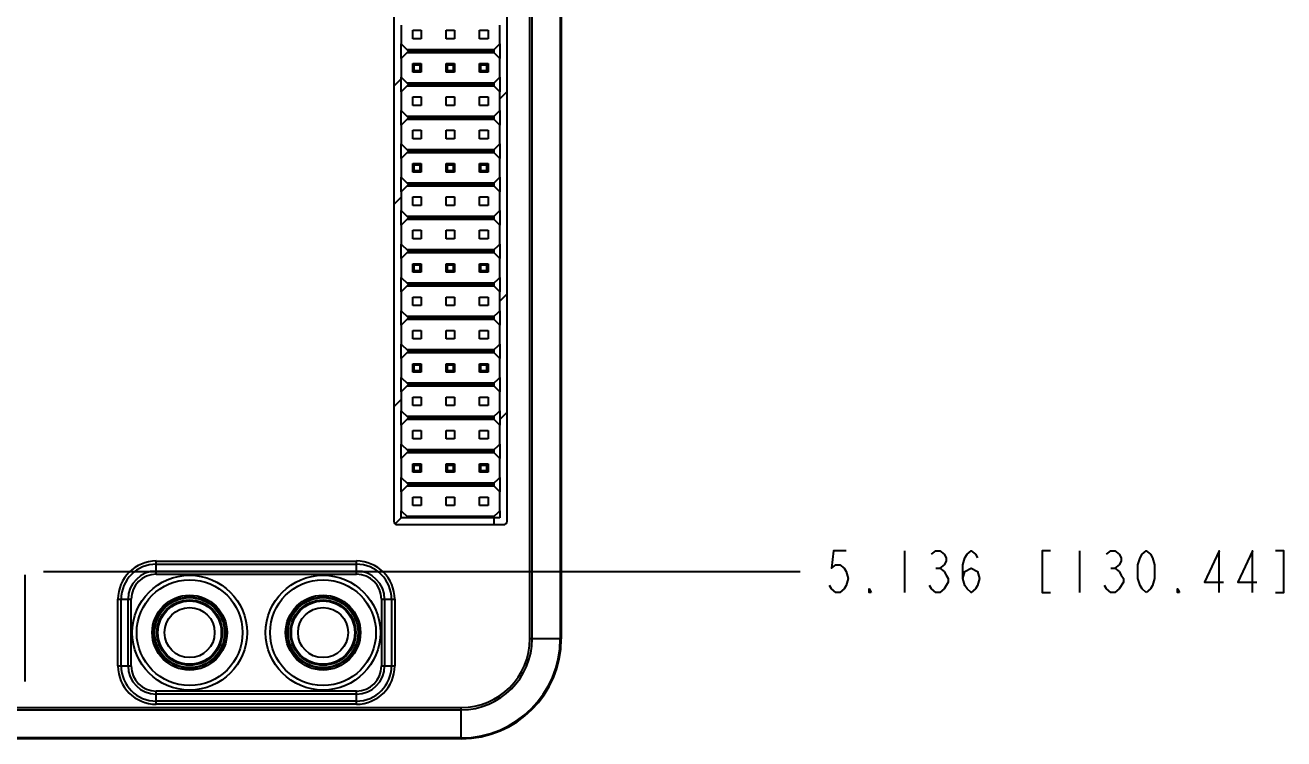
# Model space of a CAD drawing. Header units: inches. Extents: x 0 to 34, y 0 to 22.
# Drawn here: x 11.128 to 14.903, y 11.084 to 13.224 of the extents above; entities that cross this region are included whole.
import ezdxf

# ---------------------------------------------------------------- set-up
doc = ezdxf.new("R2010")
doc.units = ezdxf.units.IN
doc.header["$LTSCALE"] = 1.87
doc.header["$MEASUREMENT"] = 0
doc.layers.get('0').update_dxf_attribs({"linetype": 'CONTINUOUS'})
doc.layers.add('COSMETIC', color=7, linetype='CONTINUOUS')
doc.layers.add('DIMENSIONS', color=7, linetype='CONTINUOUS')
doc.styles.get("Standard").update_dxf_attribs({"font": 'txt', "width": 0.8})
doc.dimstyles.new('DIMSTYLE_2', dxfattribs={"dimtxt": 0.125, "dimasz": 0.18, "dimexe": 0.18, "dimexo": 0.0625, "dimgap": 0.09, "dimtad": 0, "dimtih": 1, "dimtoh": 1, "dimdec": 3, "dimzin": 4, "dimdsep": 46, "dimtxsty": 'STANDARD', "dimblk": '_FILLED', "dimblk1": '_FILLED', "dimblk2": '_FILLED', "dimcen": 0.09, "dimadec": 0, "dimazin": 0, "dimtp": 0.001, "dimtm": 0.001, "dimtfac": 1, "dimtdec": 3, "dimtofl": 0, "dimtmove": 0, "dimatfit": 3, "dimldrblk": '_FILLED', "dimfxl": 1, "dimtolj": 1, "dimtzin": 4, "dimarcsym": 0})

# ---------------------------------------------------------------- blocks, each defined once
blk = doc.blocks.new('*D15')
at = {"layer": 'DIMENSIONS', "color": 2, "linetype": 'CONTINUOUS'}
blk.add_line((11.1829, 11.5852), (13.4526, 11.5852), dxfattribs=at)
blk = doc.blocks.new('_FILLED')
at = {"color": 0, "linetype": 'BYBLOCK'}
blk.add_solid([(0, 0), (-1, 0.174), (-1, -0.174)], dxfattribs=at)

msp = doc.modelspace()

# ---------------------------------------------------------------- linework, layer by layer
at = {"color": 7, "linetype": 'CONTINUOUS'}
for p, q in [((12.6414, 11.3837), (12.6414, 14.8998)), ((12.6485, 11.3837), (12.6485, 14.8998)), ((12.7326, 14.8998), (12.7326, 11.3837)), ((12.7356, 14.8998), (12.7356, 11.3837)), ((12.2338, 14.7562), (12.2338, 11.7362)), ((12.5731, 11.7362), (12.5731, 14.7562)), ((12.2558, 13.2246), (12.2558, 13.1679)), ((12.5511, 13.1679), (12.5511, 13.2246)), ((12.2909, 13.2089), (12.3161, 13.2089)), ((12.2909, 13.1837), (12.2909, 13.2089)), ((12.3161, 13.1837), (12.2909, 13.1837)), ((12.3161, 13.2089), (12.3161, 13.1837)), ((12.3909, 13.2089), (12.4161, 13.2089)), ((12.3909, 13.1837), (12.3909, 13.2089)), ((12.4161, 13.1837), (12.3909, 13.1837)), ((12.4161, 13.2089), (12.4161, 13.1837)), ((12.4909, 13.2089), (12.5161, 13.2089)), ((12.4909, 13.1837), (12.4909, 13.2089)), ((12.5161, 13.1837), (12.4909, 13.1837)), ((12.5161, 13.2089), (12.5161, 13.1837)), ((12.2775, 13.1463), (12.2558, 13.1679)), ((12.2558, 13.1246), (12.2775, 13.1463)), ((12.5334, 13.1502), (12.2735, 13.1502)), ((12.2735, 13.1424), (12.5334, 13.1424)), ((12.2775, 13.1463), (12.5294, 13.1463)), ((12.5294, 13.1463), (12.5511, 13.1679)), ((12.5511, 13.1246), (12.5294, 13.1463)), ((12.2558, 13.1246), (12.2558, 13.0679)), ((12.2909, 13.1089), (12.3161, 13.1089)), ((12.2948, 13.105), (12.2909, 13.1089)), ((12.2909, 13.0837), (12.2909, 13.1089)), ((12.2948, 13.105), (12.3121, 13.105)), ((12.2948, 13.0876), (12.2948, 13.105)), ((12.3121, 13.105), (12.3161, 13.1089)), ((12.3121, 13.105), (12.3121, 13.0876)), ((12.3161, 13.1089), (12.3161, 13.0837)), ((12.3909, 13.1089), (12.4161, 13.1089)), ((12.3948, 13.105), (12.3909, 13.1089)), ((12.3909, 13.0837), (12.3909, 13.1089)), ((12.3948, 13.105), (12.4121, 13.105)), ((12.3948, 13.0876), (12.3948, 13.105)), ((12.4121, 13.105), (12.4161, 13.1089)), ((12.4121, 13.105), (12.4121, 13.0876)), ((12.4161, 13.1089), (12.4161, 13.0837)), ((12.4909, 13.1089), (12.5161, 13.1089)), ((12.4948, 13.105), (12.4909, 13.1089)), ((12.4909, 13.0837), (12.4909, 13.1089)), ((12.4948, 13.105), (12.5121, 13.105)), ((12.4948, 13.0876), (12.4948, 13.105)), ((12.5121, 13.105), (12.5161, 13.1089)), ((12.5121, 13.105), (12.5121, 13.0876)), ((12.5161, 13.1089), (12.5161, 13.0837)), ((12.5511, 13.0679), (12.5511, 13.1246)), ((12.2775, 13.0463), (12.2558, 13.0679)), ((12.2948, 13.0876), (12.2909, 13.0837)), ((12.3161, 13.0837), (12.2909, 13.0837)), ((12.3121, 13.0876), (12.2948, 13.0876)), ((12.3121, 13.0876), (12.3161, 13.0837)), ((12.3948, 13.0876), (12.3909, 13.0837)), ((12.4161, 13.0837), (12.3909, 13.0837)), ((12.4121, 13.0876), (12.3948, 13.0876)), ((12.4121, 13.0876), (12.4161, 13.0837)), ((12.4948, 13.0876), (12.4909, 13.0837)), ((12.5161, 13.0837), (12.4909, 13.0837)), ((12.5121, 13.0876), (12.4948, 13.0876)), ((12.5121, 13.0876), (12.5161, 13.0837)), ((12.5294, 13.0463), (12.5511, 13.0679)), ((12.2558, 13.0246), (12.2775, 13.0463)), ((12.2558, 13.0246), (12.2558, 12.9679)), ((12.5334, 13.0502), (12.2735, 13.0502)), ((12.2735, 13.0424), (12.5334, 13.0424)), ((12.2775, 13.0463), (12.5294, 13.0463)), ((12.5511, 13.0246), (12.5294, 13.0463)), ((12.5511, 12.9679), (12.5511, 13.0246)), ((12.2909, 13.0089), (12.3161, 13.0089)), ((12.2909, 12.9837), (12.2909, 13.0089)), ((12.3161, 13.0089), (12.3161, 12.9837)), ((12.3909, 13.0089), (12.4161, 13.0089)), ((12.3909, 12.9837), (12.3909, 13.0089)), ((12.4161, 13.0089), (12.4161, 12.9837)), ((12.4909, 13.0089), (12.5161, 13.0089)), ((12.4909, 12.9837), (12.4909, 13.0089)), ((12.5161, 13.0089), (12.5161, 12.9837)), ((12.2775, 12.9463), (12.2558, 12.9679)), ((12.2558, 12.9246), (12.2775, 12.9463)), ((12.5334, 12.9502), (12.2735, 12.9502)), ((12.2775, 12.9463), (12.5294, 12.9463)), ((12.3161, 12.9837), (12.2909, 12.9837)), ((12.4161, 12.9837), (12.3909, 12.9837)), ((12.5161, 12.9837), (12.4909, 12.9837)), ((12.5294, 12.9463), (12.5511, 12.9679)), ((12.5511, 12.9246), (12.5294, 12.9463)), ((12.2558, 12.9246), (12.2558, 12.8679)), ((12.2735, 12.9424), (12.5334, 12.9424)), ((12.2909, 12.9089), (12.3161, 12.9089)), ((12.2909, 12.8837), (12.2909, 12.9089)), ((12.3161, 12.9089), (12.3161, 12.8837)), ((12.3909, 12.9089), (12.4161, 12.9089)), ((12.3909, 12.8837), (12.3909, 12.9089)), ((12.4161, 12.9089), (12.4161, 12.8837)), ((12.4909, 12.9089), (12.5161, 12.9089)), ((12.4909, 12.8837), (12.4909, 12.9089)), ((12.5161, 12.9089), (12.5161, 12.8837)), ((12.5511, 12.8679), (12.5511, 12.9246)), ((12.3161, 12.8837), (12.2909, 12.8837)), ((12.4161, 12.8837), (12.3909, 12.8837)), ((12.5161, 12.8837), (12.4909, 12.8837)), ((12.2775, 12.8463), (12.2558, 12.8679)), ((12.2558, 12.8246), (12.2775, 12.8463)), ((12.5334, 12.8502), (12.2735, 12.8502)), ((12.2735, 12.8424), (12.5334, 12.8424)), ((12.2775, 12.8463), (12.5294, 12.8463)), ((12.5294, 12.8463), (12.5511, 12.8679)), ((12.5511, 12.8246), (12.5294, 12.8463)), ((12.2558, 12.8246), (12.2558, 12.7679)), ((12.2909, 12.8089), (12.3161, 12.8089)), ((12.2948, 12.805), (12.2909, 12.8089)), ((12.2909, 12.7837), (12.2909, 12.8089)), ((12.2948, 12.805), (12.3121, 12.805)), ((12.2948, 12.7876), (12.2948, 12.805)), ((12.3121, 12.805), (12.3161, 12.8089)), ((12.3121, 12.805), (12.3121, 12.7876)), ((12.3161, 12.8089), (12.3161, 12.7837)), ((12.3909, 12.8089), (12.4161, 12.8089)), ((12.3948, 12.805), (12.3909, 12.8089)), ((12.3909, 12.7837), (12.3909, 12.8089)), ((12.3948, 12.805), (12.4121, 12.805)), ((12.3948, 12.7876), (12.3948, 12.805)), ((12.4121, 12.805), (12.4161, 12.8089)), ((12.4121, 12.805), (12.4121, 12.7876)), ((12.4161, 12.8089), (12.4161, 12.7837)), ((12.4909, 12.8089), (12.5161, 12.8089)), ((12.4948, 12.805), (12.4909, 12.8089)), ((12.4909, 12.7837), (12.4909, 12.8089)), ((12.4948, 12.805), (12.5121, 12.805)), ((12.4948, 12.7876), (12.4948, 12.805)), ((12.5121, 12.805), (12.5161, 12.8089)), ((12.5121, 12.805), (12.5121, 12.7876)), ((12.5161, 12.8089), (12.5161, 12.7837)), ((12.5511, 12.7679), (12.5511, 12.8246)), ((12.2775, 12.7463), (12.2558, 12.7679)), ((12.2948, 12.7876), (12.2909, 12.7837)), ((12.3161, 12.7837), (12.2909, 12.7837)), ((12.3121, 12.7876), (12.2948, 12.7876)), ((12.3121, 12.7876), (12.3161, 12.7837)), ((12.3948, 12.7876), (12.3909, 12.7837)), ((12.4161, 12.7837), (12.3909, 12.7837)), ((12.4121, 12.7876), (12.3948, 12.7876)), ((12.4121, 12.7876), (12.4161, 12.7837)), ((12.4948, 12.7876), (12.4909, 12.7837)), ((12.5161, 12.7837), (12.4909, 12.7837)), ((12.5121, 12.7876), (12.4948, 12.7876)), ((12.5121, 12.7876), (12.5161, 12.7837)), ((12.5294, 12.7463), (12.5511, 12.7679)), ((12.2558, 12.7246), (12.2775, 12.7463)), ((12.2558, 12.7246), (12.2558, 12.6679)), ((12.5334, 12.7502), (12.2735, 12.7502)), ((12.2735, 12.7424), (12.5334, 12.7424)), ((12.2775, 12.7463), (12.5294, 12.7463)), ((12.5511, 12.7246), (12.5294, 12.7463)), ((12.5511, 12.6679), (12.5511, 12.7246)), ((12.2909, 12.7089), (12.3161, 12.7089)), ((12.2909, 12.6837), (12.2909, 12.7089)), ((12.3161, 12.6837), (12.2909, 12.6837)), ((12.3161, 12.7089), (12.3161, 12.6837)), ((12.3909, 12.7089), (12.4161, 12.7089)), ((12.3909, 12.6837), (12.3909, 12.7089)), ((12.4161, 12.6837), (12.3909, 12.6837)), ((12.4161, 12.7089), (12.4161, 12.6837)), ((12.4909, 12.7089), (12.5161, 12.7089)), ((12.4909, 12.6837), (12.4909, 12.7089)), ((12.5161, 12.6837), (12.4909, 12.6837)), ((12.5161, 12.7089), (12.5161, 12.6837)), ((12.2775, 12.6463), (12.2558, 12.6679)), ((12.2558, 12.6246), (12.2775, 12.6463)), ((12.5334, 12.6502), (12.2735, 12.6502)), ((12.2775, 12.6463), (12.5294, 12.6463)), ((12.5294, 12.6463), (12.5511, 12.6679)), ((12.5511, 12.6246), (12.5294, 12.6463)), ((12.2558, 12.6246), (12.2558, 12.5679)), ((12.2735, 12.6424), (12.5334, 12.6424)), ((12.2909, 12.6089), (12.3161, 12.6089)), ((12.2909, 12.5837), (12.2909, 12.6089)), ((12.3161, 12.6089), (12.3161, 12.5837)), ((12.3909, 12.6089), (12.4161, 12.6089)), ((12.3909, 12.5837), (12.3909, 12.6089)), ((12.4161, 12.6089), (12.4161, 12.5837)), ((12.4909, 12.6089), (12.5161, 12.6089)), ((12.4909, 12.5837), (12.4909, 12.6089)), ((12.5161, 12.6089), (12.5161, 12.5837)), ((12.5511, 12.5679), (12.5511, 12.6246)), ((12.3161, 12.5837), (12.2909, 12.5837)), ((12.4161, 12.5837), (12.3909, 12.5837)), ((12.5161, 12.5837), (12.4909, 12.5837)), ((12.2775, 12.5463), (12.2558, 12.5679)), ((12.2558, 12.5246), (12.2775, 12.5463)), ((12.5334, 12.5502), (12.2735, 12.5502)), ((12.2735, 12.5424), (12.5334, 12.5424)), ((12.2775, 12.5463), (12.5294, 12.5463)), ((12.5294, 12.5463), (12.5511, 12.5679)), ((12.5511, 12.5246), (12.5294, 12.5463)), ((12.2558, 12.5246), (12.2558, 12.4679)), ((12.2909, 12.5089), (12.3161, 12.5089)), ((12.2948, 12.505), (12.2909, 12.5089)), ((12.2909, 12.4837), (12.2909, 12.5089)), ((12.2948, 12.505), (12.3121, 12.505)), ((12.2948, 12.4876), (12.2948, 12.505)), ((12.3121, 12.505), (12.3161, 12.5089)), ((12.3121, 12.505), (12.3121, 12.4876)), ((12.3161, 12.5089), (12.3161, 12.4837)), ((12.3909, 12.5089), (12.4161, 12.5089)), ((12.3948, 12.505), (12.3909, 12.5089)), ((12.3909, 12.4837), (12.3909, 12.5089)), ((12.3948, 12.505), (12.4121, 12.505)), ((12.3948, 12.4876), (12.3948, 12.505)), ((12.4121, 12.505), (12.4161, 12.5089)), ((12.4121, 12.505), (12.4121, 12.4876)), ((12.4161, 12.5089), (12.4161, 12.4837)), ((12.4909, 12.5089), (12.5161, 12.5089)), ((12.4948, 12.505), (12.4909, 12.5089)), ((12.4909, 12.4837), (12.4909, 12.5089)), ((12.4948, 12.505), (12.5121, 12.505)), ((12.4948, 12.4876), (12.4948, 12.505)), ((12.5121, 12.505), (12.5161, 12.5089)), ((12.5121, 12.505), (12.5121, 12.4876)), ((12.5161, 12.5089), (12.5161, 12.4837)), ((12.5511, 12.4679), (12.5511, 12.5246)), ((12.2775, 12.4463), (12.2558, 12.4679)), ((12.2948, 12.4876), (12.2909, 12.4837)), ((12.3161, 12.4837), (12.2909, 12.4837)), ((12.3121, 12.4876), (12.2948, 12.4876)), ((12.3121, 12.4876), (12.3161, 12.4837)), ((12.3948, 12.4876), (12.3909, 12.4837)), ((12.4161, 12.4837), (12.3909, 12.4837)), ((12.4121, 12.4876), (12.3948, 12.4876)), ((12.4121, 12.4876), (12.4161, 12.4837)), ((12.4948, 12.4876), (12.4909, 12.4837)), ((12.5161, 12.4837), (12.4909, 12.4837)), ((12.5121, 12.4876), (12.4948, 12.4876)), ((12.5121, 12.4876), (12.5161, 12.4837)), ((12.5294, 12.4463), (12.5511, 12.4679)), ((12.2558, 12.4246), (12.2775, 12.4463)), ((12.2558, 12.4246), (12.2558, 12.3679)), ((12.5334, 12.4502), (12.2735, 12.4502)), ((12.2735, 12.4424), (12.5334, 12.4424)), ((12.2775, 12.4463), (12.5294, 12.4463)), ((12.5511, 12.4246), (12.5294, 12.4463)), ((12.5511, 12.3679), (12.5511, 12.4246)), ((12.2909, 12.4089), (12.3161, 12.4089)), ((12.2909, 12.3837), (12.2909, 12.4089)), ((12.3161, 12.3837), (12.2909, 12.3837)), ((12.3161, 12.4089), (12.3161, 12.3837)), ((12.3909, 12.4089), (12.4161, 12.4089)), ((12.3909, 12.3837), (12.3909, 12.4089)), ((12.4161, 12.3837), (12.3909, 12.3837)), ((12.4161, 12.4089), (12.4161, 12.3837)), ((12.4909, 12.4089), (12.5161, 12.4089)), ((12.4909, 12.3837), (12.4909, 12.4089)), ((12.5161, 12.3837), (12.4909, 12.3837)), ((12.5161, 12.4089), (12.5161, 12.3837)), ((12.2775, 12.3463), (12.2558, 12.3679)), ((12.2558, 12.3246), (12.2775, 12.3463)), ((12.5334, 12.3502), (12.2735, 12.3502)), ((12.2735, 12.3424), (12.5334, 12.3424)), ((12.2775, 12.3463), (12.5294, 12.3463)), ((12.5294, 12.3463), (12.5511, 12.3679)), ((12.5511, 12.3246), (12.5294, 12.3463)), ((12.2558, 12.3246), (12.2558, 12.2679)), ((12.2909, 12.3089), (12.3161, 12.3089)), ((12.2909, 12.2837), (12.2909, 12.3089)), ((12.3161, 12.3089), (12.3161, 12.2837)), ((12.3909, 12.3089), (12.4161, 12.3089)), ((12.3909, 12.2837), (12.3909, 12.3089)), ((12.4161, 12.3089), (12.4161, 12.2837)), ((12.4909, 12.3089), (12.5161, 12.3089)), ((12.4909, 12.2837), (12.4909, 12.3089)), ((12.5161, 12.3089), (12.5161, 12.2837)), ((12.5511, 12.2679), (12.5511, 12.3246)), ((12.2775, 12.2463), (12.2558, 12.2679)), ((12.3161, 12.2837), (12.2909, 12.2837)), ((12.4161, 12.2837), (12.3909, 12.2837)), ((12.5161, 12.2837), (12.4909, 12.2837)), ((12.5294, 12.2463), (12.5511, 12.2679)), ((12.2558, 12.2246), (12.2775, 12.2463)), ((12.5334, 12.2502), (12.2735, 12.2502)), ((12.2735, 12.2424), (12.5334, 12.2424)), ((12.2775, 12.2463), (12.5294, 12.2463)), ((12.5511, 12.2246), (12.5294, 12.2463)), ((12.2558, 12.2246), (12.2558, 12.1679)), ((12.2909, 12.2089), (12.3161, 12.2089)), ((12.2948, 12.205), (12.2909, 12.2089)), ((12.2909, 12.1837), (12.2909, 12.2089)), ((12.2948, 12.205), (12.3121, 12.205)), ((12.2948, 12.1876), (12.2948, 12.205)), ((12.3121, 12.205), (12.3161, 12.2089)), ((12.3121, 12.205), (12.3121, 12.1876)), ((12.3161, 12.2089), (12.3161, 12.1837)), ((12.3909, 12.2089), (12.4161, 12.2089)), ((12.3948, 12.205), (12.3909, 12.2089)), ((12.3909, 12.1837), (12.3909, 12.2089)), ((12.3948, 12.205), (12.4121, 12.205)), ((12.3948, 12.1876), (12.3948, 12.205)), ((12.4121, 12.205), (12.4161, 12.2089)), ((12.4121, 12.205), (12.4121, 12.1876)), ((12.4161, 12.2089), (12.4161, 12.1837)), ((12.4909, 12.2089), (12.5161, 12.2089)), ((12.4948, 12.205), (12.4909, 12.2089)), ((12.4909, 12.1837), (12.4909, 12.2089)), ((12.4948, 12.205), (12.5121, 12.205)), ((12.4948, 12.1876), (12.4948, 12.205)), ((12.5121, 12.205), (12.5161, 12.2089)), ((12.5121, 12.205), (12.5121, 12.1876)), ((12.5161, 12.2089), (12.5161, 12.1837)), ((12.5511, 12.1679), (12.5511, 12.2246)), ((12.2775, 12.1463), (12.2558, 12.1679)), ((12.2948, 12.1876), (12.2909, 12.1837)), ((12.3161, 12.1837), (12.2909, 12.1837)), ((12.3121, 12.1876), (12.2948, 12.1876)), ((12.3121, 12.1876), (12.3161, 12.1837)), ((12.3948, 12.1876), (12.3909, 12.1837)), ((12.4161, 12.1837), (12.3909, 12.1837)), ((12.4121, 12.1876), (12.3948, 12.1876)), ((12.4121, 12.1876), (12.4161, 12.1837)), ((12.4948, 12.1876), (12.4909, 12.1837)), ((12.5161, 12.1837), (12.4909, 12.1837)), ((12.5121, 12.1876), (12.4948, 12.1876)), ((12.5121, 12.1876), (12.5161, 12.1837)), ((12.5294, 12.1463), (12.5511, 12.1679)), ((12.2558, 12.1246), (12.2775, 12.1463)), ((12.2558, 12.1246), (12.2558, 12.0679)), ((12.5334, 12.1502), (12.2735, 12.1502)), ((12.2735, 12.1424), (12.5334, 12.1424)), ((12.2775, 12.1463), (12.5294, 12.1463)), ((12.5511, 12.1246), (12.5294, 12.1463)), ((12.5511, 12.0679), (12.5511, 12.1246)), ((12.2909, 12.1089), (12.3161, 12.1089)), ((12.2909, 12.0837), (12.2909, 12.1089)), ((12.3161, 12.0837), (12.2909, 12.0837)), ((12.3161, 12.1089), (12.3161, 12.0837)), ((12.3909, 12.1089), (12.4161, 12.1089)), ((12.3909, 12.0837), (12.3909, 12.1089)), ((12.4161, 12.0837), (12.3909, 12.0837)), ((12.4161, 12.1089), (12.4161, 12.0837)), ((12.4909, 12.1089), (12.5161, 12.1089)), ((12.4909, 12.0837), (12.4909, 12.1089)), ((12.5161, 12.0837), (12.4909, 12.0837)), ((12.5161, 12.1089), (12.5161, 12.0837)), ((12.2775, 12.0463), (12.2558, 12.0679)), ((12.2558, 12.0246), (12.2775, 12.0463)), ((12.5334, 12.0502), (12.2735, 12.0502)), ((12.2735, 12.0424), (12.5334, 12.0424)), ((12.2775, 12.0463), (12.5294, 12.0463)), ((12.5294, 12.0463), (12.5511, 12.0679)), ((12.5511, 12.0246), (12.5294, 12.0463)), ((12.2558, 12.0246), (12.2558, 11.9679)), ((12.2909, 12.0089), (12.3161, 12.0089)), ((12.2909, 11.9837), (12.2909, 12.0089)), ((12.3161, 12.0089), (12.3161, 11.9837)), ((12.3909, 12.0089), (12.4161, 12.0089)), ((12.3909, 11.9837), (12.3909, 12.0089)), ((12.4161, 12.0089), (12.4161, 11.9837)), ((12.4909, 12.0089), (12.5161, 12.0089)), ((12.4909, 11.9837), (12.4909, 12.0089)), ((12.5161, 12.0089), (12.5161, 11.9837)), ((12.5511, 11.9679), (12.5511, 12.0246)), ((12.2775, 11.9463), (12.2558, 11.9679)), ((12.3161, 11.9837), (12.2909, 11.9837)), ((12.4161, 11.9837), (12.3909, 11.9837)), ((12.5161, 11.9837), (12.4909, 11.9837)), ((12.5294, 11.9463), (12.5511, 11.9679)), ((12.2558, 11.9246), (12.2775, 11.9463)), ((12.5334, 11.9502), (12.2735, 11.9502)), ((12.2735, 11.9424), (12.5334, 11.9424)), ((12.2775, 11.9463), (12.5294, 11.9463)), ((12.5511, 11.9246), (12.5294, 11.9463)), ((12.2558, 11.9246), (12.2558, 11.8679)), ((12.2909, 11.9089), (12.3161, 11.9089)), ((12.2948, 11.905), (12.2909, 11.9089)), ((12.2909, 11.8837), (12.2909, 11.9089)), ((12.2948, 11.905), (12.3121, 11.905)), ((12.2948, 11.8876), (12.2948, 11.905)), ((12.3121, 11.905), (12.3161, 11.9089)), ((12.3121, 11.905), (12.3121, 11.8876)), ((12.3161, 11.9089), (12.3161, 11.8837)), ((12.3909, 11.9089), (12.4161, 11.9089)), ((12.3948, 11.905), (12.3909, 11.9089)), ((12.3909, 11.8837), (12.3909, 11.9089)), ((12.3948, 11.905), (12.4121, 11.905)), ((12.3948, 11.8876), (12.3948, 11.905)), ((12.4121, 11.905), (12.4161, 11.9089)), ((12.4121, 11.905), (12.4121, 11.8876)), ((12.4161, 11.9089), (12.4161, 11.8837)), ((12.4909, 11.9089), (12.5161, 11.9089)), ((12.4948, 11.905), (12.4909, 11.9089)), ((12.4909, 11.8837), (12.4909, 11.9089)), ((12.4948, 11.905), (12.5121, 11.905)), ((12.4948, 11.8876), (12.4948, 11.905)), ((12.5121, 11.905), (12.5161, 11.9089)), ((12.5121, 11.905), (12.5121, 11.8876)), ((12.5161, 11.9089), (12.5161, 11.8837)), ((12.5511, 11.8679), (12.5511, 11.9246)), ((12.2775, 11.8463), (12.2558, 11.8679)), ((12.2948, 11.8876), (12.2909, 11.8837)), ((12.3161, 11.8837), (12.2909, 11.8837)), ((12.3121, 11.8876), (12.2948, 11.8876)), ((12.3121, 11.8876), (12.3161, 11.8837)), ((12.3948, 11.8876), (12.3909, 11.8837)), ((12.4161, 11.8837), (12.3909, 11.8837)), ((12.4121, 11.8876), (12.3948, 11.8876)), ((12.4121, 11.8876), (12.4161, 11.8837)), ((12.4948, 11.8876), (12.4909, 11.8837)), ((12.5161, 11.8837), (12.4909, 11.8837)), ((12.5121, 11.8876), (12.4948, 11.8876)), ((12.5121, 11.8876), (12.5161, 11.8837)), ((12.5294, 11.8463), (12.5511, 11.8679)), ((12.2558, 11.8246), (12.2775, 11.8463)), ((12.2558, 11.8246), (12.2558, 11.7679)), ((12.5334, 11.8502), (12.2735, 11.8502)), ((12.2735, 11.8424), (12.5334, 11.8424)), ((12.2775, 11.8463), (12.5294, 11.8463)), ((12.5511, 11.8246), (12.5294, 11.8463)), ((12.5511, 11.7679), (12.5511, 11.8246)), ((12.2909, 11.8089), (12.3161, 11.8089)), ((12.2909, 11.7837), (12.2909, 11.8089)), ((12.3161, 11.7837), (12.2909, 11.7837)), ((12.3161, 11.8089), (12.3161, 11.7837)), ((12.3909, 11.8089), (12.4161, 11.8089)), ((12.3909, 11.7837), (12.3909, 11.8089)), ((12.4161, 11.7837), (12.3909, 11.7837)), ((12.4161, 11.8089), (12.4161, 11.7837)), ((12.4909, 11.8089), (12.5161, 11.8089)), ((12.4909, 11.7837), (12.4909, 11.8089)), ((12.5161, 11.7837), (12.4909, 11.7837)), ((12.5161, 11.8089), (12.5161, 11.7837)), ((12.2775, 11.7463), (12.2558, 11.7679)), ((12.5334, 11.7502), (12.2735, 11.7502)), ((12.5294, 11.7463), (12.2775, 11.7463)), ((12.5294, 11.7463), (12.5511, 11.7679)), ((12.2438, 11.7262), (12.5631, 11.7262)), ((11.5214, 11.617), (12.1214, 11.617)), ((11.5214, 11.5773), (11.5214, 11.617)), ((11.5214, 11.6075), (12.1214, 11.6075)), ((12.1214, 11.5773), (12.1214, 11.617)), ((11.1282, 11.2552), (11.1282, 11.5752)), ((11.5214, 11.5868), (12.1214, 11.5868)), ((11.5214, 11.5773), (12.1214, 11.5773)), ((11.4065, 11.5022), (11.4463, 11.5022)), ((11.4065, 11.3022), (11.4065, 11.5022)), ((11.416, 11.3022), (11.416, 11.5022)), ((11.4368, 11.3022), (11.4368, 11.5022)), ((11.4463, 11.3022), (11.4463, 11.5022)), ((12.1965, 11.5022), (12.2363, 11.5022)), ((12.1965, 11.5022), (12.1965, 11.3022)), ((12.206, 11.5022), (12.206, 11.3022)), ((12.2268, 11.5022), (12.2268, 11.3022)), ((12.2363, 11.5022), (12.2363, 11.3022)), ((12.7356, 11.3837), (12.6414, 11.3837)), ((11.4065, 11.3022), (11.4463, 11.3022)), ((12.1965, 11.3022), (12.2363, 11.3022)), ((12.1214, 11.227), (11.5214, 11.227)), ((11.5214, 11.1873), (11.5214, 11.227)), ((12.1214, 11.2175), (11.5214, 11.2175)), ((12.1214, 11.1873), (12.1214, 11.227)), ((7.2816, 11.1778), (12.4356, 11.1778)), ((12.1214, 11.1968), (11.5214, 11.1968)), ((12.1214, 11.1873), (11.5214, 11.1873)), ((12.4356, 11.0837), (12.4356, 11.1778)), ((7.2816, 11.1707), (12.4356, 11.1707)), ((12.4356, 11.0866), (7.2816, 11.0866)), ((12.4356, 11.0837), (7.2816, 11.0837))]:
    msp.add_line(p, q, dxfattribs=at)
for centre, radius in [((11.6214, 11.4022), 0.1721), ((11.6214, 11.4022), 0.1587), ((12.0214, 11.4022), 0.1721), ((12.0214, 11.4022), 0.1587), ((11.6214, 11.4022), 0.1122), ((12.0214, 11.4022), 0.1122), ((11.6214, 11.4022), 0.1067), ((11.6214, 11.4022), 0.105), ((11.6214, 11.4022), 0.0979), ((11.6214, 11.4022), 0.095), ((11.6214, 11.4022), 0.075), ((12.0214, 11.4022), 0.1067), ((12.0214, 11.4022), 0.105), ((12.0214, 11.4022), 0.0979), ((12.0214, 11.4022), 0.095), ((12.0214, 11.4022), 0.075)]:
    msp.add_circle(centre, radius, dxfattribs=at)
for centre, radius, start, end in [((11.5214, 11.5022), 0.1149, 90, 180), ((11.5214, 11.5022), 0.1054, 90, 180), ((12.1214, 11.5022), 0.1149, 0, 90), ((12.1214, 11.5022), 0.1054, 0, 90), ((11.5214, 11.5022), 0.0846, 90, 180), ((11.5214, 11.5022), 0.0751, 90, 180), ((12.1214, 11.5022), 0.0846, 0, 90), ((12.1214, 11.5022), 0.0751, 0, 90), ((12.4356, 11.3837), 0.3, 270, 360), ((12.4356, 11.3837), 0.2971, 270, 0), ((12.4356, 11.3837), 0.2129, 270, 0), ((12.4356, 11.3837), 0.2059, 270, 360), ((11.5214, 11.3022), 0.1149, 180, 270), ((11.5214, 11.3022), 0.1054, 180, 270), ((11.5214, 11.3022), 0.0846, 180, 270), ((11.5214, 11.3022), 0.0751, 180, 270), ((12.1214, 11.3022), 0.1149, 270, 360), ((12.1214, 11.3022), 0.1054, 270, 360), ((12.1214, 11.3022), 0.0846, 270, 360), ((12.1214, 11.3022), 0.0751, 270, 360)]:
    msp.add_arc(centre, radius, start, end, dxfattribs=at)
for centre, major_axis, start_param, end_param in [((12.2438, 11.7362), (0.00707, 0.00707), -3.926839, -2.356347), ((12.5631, 11.7362), (0.00707, -0.00707), -0.785246, 0.785246)]:
    msp.add_ellipse(centre, major_axis=major_axis, ratio=0.999695, start_param=start_param, end_param=end_param, dxfattribs=at)
at = {"layer": 'COSMETIC', "color": 4, "linetype": 'CONTINUOUS'}
for p, q in [((12.2558, 13.1246), (12.2558, 13.1679)), ((12.5336, 13.1502), (12.5336, 13.1424)), ((12.5511, 13.1679), (12.5511, 13.1246)), ((12.2558, 13.0246), (12.2558, 13.0679)), ((12.5511, 13.0679), (12.5511, 13.0246)), ((12.5336, 13.0502), (12.5336, 13.0424)), ((12.2558, 12.9246), (12.2558, 12.9679)), ((12.5336, 12.9502), (12.5336, 12.9424)), ((12.5511, 12.9679), (12.5511, 12.9246)), ((12.2558, 12.8246), (12.2558, 12.8679)), ((12.5336, 12.8502), (12.5336, 12.8424)), ((12.5511, 12.8679), (12.5511, 12.8246)), ((12.2558, 12.7246), (12.2558, 12.7679)), ((12.5511, 12.7679), (12.5511, 12.7246)), ((12.5336, 12.7502), (12.5336, 12.7424)), ((12.2558, 12.6246), (12.2558, 12.6679)), ((12.5336, 12.6502), (12.5336, 12.6424)), ((12.5511, 12.6679), (12.5511, 12.6246)), ((12.2558, 12.5246), (12.2558, 12.5679)), ((12.5336, 12.5502), (12.5336, 12.5424)), ((12.5511, 12.5679), (12.5511, 12.5246)), ((12.2558, 12.4246), (12.2558, 12.4679)), ((12.5511, 12.4679), (12.5511, 12.4246)), ((12.5336, 12.4502), (12.5336, 12.4424)), ((12.2558, 12.3246), (12.2558, 12.3679)), ((12.5336, 12.3502), (12.5336, 12.3424)), ((12.5511, 12.3679), (12.5511, 12.3246)), ((12.2558, 12.2246), (12.2558, 12.2679)), ((12.5511, 12.2679), (12.5511, 12.2246)), ((12.5336, 12.2502), (12.5336, 12.2424)), ((12.2558, 12.1246), (12.2558, 12.1679)), ((12.5511, 12.1679), (12.5511, 12.1246)), ((12.5336, 12.1502), (12.5336, 12.1424)), ((12.2558, 12.0246), (12.2558, 12.0679)), ((12.5336, 12.0502), (12.5336, 12.0424)), ((12.5511, 12.0679), (12.5511, 12.0246)), ((12.2558, 11.9246), (12.2558, 11.9679)), ((12.5511, 11.9679), (12.5511, 11.9246)), ((12.5336, 11.9502), (12.5336, 11.9424)), ((12.2558, 11.8246), (12.2558, 11.8679)), ((12.5511, 11.8679), (12.5511, 11.8246)), ((12.5336, 11.8502), (12.5336, 11.8424)), ((12.2558, 11.7463), (12.2558, 11.7679)), ((12.2775, 11.7463), (12.2558, 11.7463)), ((12.5511, 11.7463), (12.5294, 11.7463)), ((12.5336, 11.7502), (12.5336, 11.7262)), ((12.5511, 11.7679), (12.5511, 11.7463))]:
    msp.add_line(p, q, dxfattribs=at)
at = {"layer": 'COSMETIC', "color": 2, "linetype": 'CONTINUOUS'}
for p, q in [((12.2338, 13.041), (12.2558, 13.063)), ((12.5511, 13.0032), (12.5731, 13.0252)), ((12.2338, 12.686), (12.2558, 12.708)), ((12.5511, 12.3966), (12.5731, 12.4186)), ((12.2338, 12.0793), (12.2558, 12.1013)), ((12.5511, 12.0416), (12.5731, 12.0636)), ((12.2379, 11.7284), (12.2558, 11.7463))]:
    msp.add_line(p, q, dxfattribs=at)
at = {"layer": 'DIMENSIONS', "color": 2, "linetype": 'CONTINUOUS'}
for p, q in [((13.7651, 11.6477), (13.7651, 11.5227)), ((14.2901, 11.6477), (14.2901, 11.5227)), ((13.8588, 11.5956), (13.8713, 11.5956)), ((14.3838, 11.5956), (14.3963, 11.5956))]:
    msp.add_line(p, q, dxfattribs=at)
for points in [[(13.5901, 11.6477), (13.5526, 11.6477), (13.5463, 11.5956), (13.5588, 11.606), (13.5713, 11.606), (13.5838, 11.5956), (13.5901, 11.5852), (13.5963, 11.5643), (13.5901, 11.5435), (13.5838, 11.5331), (13.5713, 11.5227), (13.5588, 11.5227), (13.5463, 11.5331), (13.5401, 11.5435)], [(13.8463, 11.6373), (13.8588, 11.6477), (13.8713, 11.6477), (13.8838, 11.6373), (13.8901, 11.6268), (13.8901, 11.6164), (13.8838, 11.606), (13.8713, 11.5956), (13.8838, 11.5852), (13.8901, 11.5748), (13.8963, 11.5643), (13.8963, 11.5539), (13.8838, 11.5331)], [(13.9401, 11.5643), (13.9463, 11.5852), (13.9651, 11.5956), (13.9838, 11.5852), (13.9901, 11.5643), (13.9838, 11.5435), (13.9776, 11.5331), (13.9651, 11.5227), (13.9526, 11.5331), (13.9463, 11.5435), (13.9401, 11.5643), (13.9401, 11.606), (13.9463, 11.6268), (13.9526, 11.6373), (13.9651, 11.6477), (13.9776, 11.6373), (13.9838, 11.6268)], [(14.2026, 11.6477), (14.1776, 11.6477), (14.1776, 11.5227), (14.2026, 11.5227)], [(14.3713, 11.6373), (14.3838, 11.6477), (14.3963, 11.6477), (14.4088, 11.6373), (14.4151, 11.6268), (14.4151, 11.6164), (14.4088, 11.606), (14.3963, 11.5956), (14.4088, 11.5852), (14.4151, 11.5748), (14.4213, 11.5643), (14.4213, 11.5539)], [(14.4901, 11.5227), (14.4776, 11.5331), (14.4713, 11.5435), (14.4651, 11.5643), (14.4651, 11.606), (14.4713, 11.6268), (14.4776, 11.6373), (14.4901, 11.6477), (14.5026, 11.6373), (14.5088, 11.6268), (14.5151, 11.606), (14.5151, 11.5643), (14.5088, 11.5435), (14.5026, 11.5331), (14.4901, 11.5227)], [(14.7088, 11.5227), (14.7088, 11.6477), (14.6651, 11.5539), (14.7213, 11.5539)], [(14.8088, 11.5227), (14.8088, 11.6477), (14.7651, 11.5539), (14.8213, 11.5539)], [(14.8776, 11.5227), (14.9026, 11.5227), (14.9026, 11.6477), (14.8776, 11.6477)], [(14.4213, 11.5539), (14.4088, 11.5331), (14.3963, 11.5227), (14.3838, 11.5227), (14.3713, 11.5331), (14.3651, 11.5435)], [(13.6651, 11.5227), (13.6588, 11.5227), (13.6588, 11.5331), (13.6651, 11.5227)], [(13.8838, 11.5331), (13.8713, 11.5227), (13.8588, 11.5227), (13.8463, 11.5331), (13.8401, 11.5435)], [(14.5901, 11.5227), (14.5838, 11.5227), (14.5838, 11.5331), (14.5901, 11.5227)]]:
    msp.add_lwpolyline(points, dxfattribs=at)

# ---------------------------------------------------------------- dimensions: what is measured, and where the dimension line sits
dim = msp.add_ordinate_dim(feature_location=(11.1829123219, 11.5851674382), offset=(2.2696535566, 0), dtype=0, origin=(8.5987079437, 16.7206674382), dimstyle='DIMSTYLE_2', dxfattribs=at)
dim.commit()
dim.dimension.update_dxf_attribs({"geometry": '*D15', "text_midpoint": (13.5150658785, 11.5226674382)})

doc.saveas('drawing.dxf')
